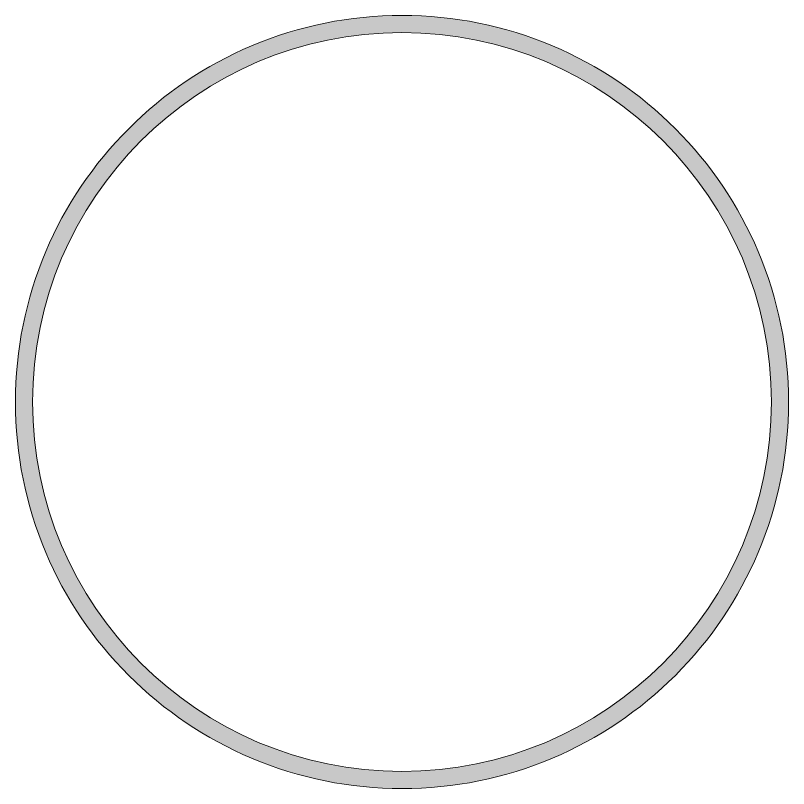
# Model space of a CAD drawing. Header units: inches. Extents: x -41.6 to -30.4, y 24.1 to 25.5.
# Drawn here: x -31.799 to -30.431, y 24.131 to 25.499 of the extents above; entities that cross this region are included whole.
import ezdxf

# ---------------------------------------------------------------- set-up
doc = ezdxf.new("R2010")
doc.units = ezdxf.units.IN
doc.header["$MEASUREMENT"] = 0
doc.layers.add('Baseball', color=7, linetype='Continuous')

msp = doc.modelspace()

# ---------------------------------------------------------------- hatches: boundary and pattern name
at = {"layer": 'Baseball'}
h = msp.add_hatch(color=7, dxfattribs=at)
h.dxf.hatch_style = 2
edge = h.paths.add_edge_path()
edge.add_spline(control_points=[(-30.4843, 25.081), (-30.5188, 25.1624), (-30.5681, 25.2356), (-30.6309, 25.2984), (-30.6938, 25.3613), (-30.7669, 25.4106), (-30.8484, 25.445), (-30.9327, 25.4807), (-31.0223, 25.4988), (-31.1147, 25.4988), (-31.207, 25.4988), (-31.2966, 25.4807), (-31.381, 25.445), (-31.4625, 25.4106), (-31.5356, 25.3613), (-31.5984, 25.2984), (-31.6613, 25.2356), (-31.7106, 25.1624), (-31.7451, 25.081), (-31.7807, 24.9966), (-31.7988, 24.907), (-31.7988, 24.8147), (-31.7988, 24.7223), (-31.7807, 24.6327), (-31.7451, 24.5484), (-31.7106, 24.4669), (-31.6613, 24.3937), (-31.5984, 24.3309), (-31.5356, 24.2681), (-31.4625, 24.2188), (-31.381, 24.1843), (-31.2966, 24.1486), (-31.207, 24.1305), (-31.1147, 24.1305), (-31.0223, 24.1305), (-30.9327, 24.1486), (-30.8484, 24.1843), (-30.7669, 24.2188), (-30.6938, 24.2681), (-30.6309, 24.3309), (-30.5681, 24.3937), (-30.5188, 24.4669), (-30.4843, 24.5484), (-30.4486, 24.6327), (-30.4306, 24.7223), (-30.4306, 24.8147), (-30.4306, 24.907), (-30.4486, 24.9966), (-30.4843, 25.081)], knot_values=[0, 0, 0, 0, 1, 1, 1, 2, 2, 2, 3, 3, 3, 4, 4, 4, 5, 5, 5, 6, 6, 6, 7, 7, 7, 8, 8, 8, 9, 9, 9, 10, 10, 10, 11, 11, 11, 12, 12, 12, 13, 13, 13, 14, 14, 14, 15, 15, 15, 16, 16, 16, 16], degree=3, periodic=1)
edge = h.paths.add_edge_path()
edge.add_spline(control_points=[(-31.1147, 24.1608), (-31.4753, 24.1608), (-31.7686, 24.4541), (-31.7686, 24.8147), (-31.7686, 25.1752), (-31.4753, 25.4686), (-31.1147, 25.4686), (-30.7541, 25.4686), (-30.4608, 25.1752), (-30.4608, 24.8147), (-30.4608, 24.4541), (-30.7541, 24.1608), (-31.1147, 24.1608)], knot_values=[0, 0, 0, 0, 1, 1, 1, 2, 2, 2, 3, 3, 3, 4, 4, 4, 4], degree=3, periodic=1)

# ---------------------------------------------------------------- linework, layer by layer
at = {"layer": 'Baseball', "lineweight": 0}
for points, knots in [([(-30.4843, 25.081), (-30.5188, 25.1624), (-30.5681, 25.2356), (-30.6309, 25.2984), (-30.6938, 25.3613), (-30.7669, 25.4106), (-30.8484, 25.445), (-30.9327, 25.4807), (-31.0223, 25.4988), (-31.1147, 25.4988), (-31.207, 25.4988), (-31.2966, 25.4807), (-31.381, 25.445), (-31.4625, 25.4106), (-31.5356, 25.3613), (-31.5984, 25.2984), (-31.6613, 25.2356), (-31.7106, 25.1624), (-31.7451, 25.081), (-31.7807, 24.9966), (-31.7988, 24.907), (-31.7988, 24.8147), (-31.7988, 24.7223), (-31.7807, 24.6327), (-31.7451, 24.5484), (-31.7106, 24.4669), (-31.6613, 24.3937), (-31.5984, 24.3309), (-31.5356, 24.2681), (-31.4625, 24.2188), (-31.381, 24.1843), (-31.2966, 24.1486), (-31.207, 24.1305), (-31.1147, 24.1305), (-31.0223, 24.1305), (-30.9327, 24.1486), (-30.8484, 24.1843), (-30.7669, 24.2188), (-30.6938, 24.2681), (-30.6309, 24.3309), (-30.5681, 24.3937), (-30.5188, 24.4669), (-30.4843, 24.5484), (-30.4486, 24.6327), (-30.4306, 24.7223), (-30.4306, 24.8147), (-30.4306, 24.907), (-30.4486, 24.9966), (-30.4843, 25.081)], [0, 0, 0, 0, 1, 1, 1, 2, 2, 2, 3, 3, 3, 4, 4, 4, 5, 5, 5, 6, 6, 6, 7, 7, 7, 8, 8, 8, 9, 9, 9, 10, 10, 10, 11, 11, 11, 12, 12, 12, 13, 13, 13, 14, 14, 14, 15, 15, 15, 16, 16, 16, 16]), ([(-31.1147, 24.1608), (-31.4753, 24.1608), (-31.7686, 24.4541), (-31.7686, 24.8147), (-31.7686, 25.1752), (-31.4753, 25.4686), (-31.1147, 25.4686), (-30.7541, 25.4686), (-30.4608, 25.1752), (-30.4608, 24.8147), (-30.4608, 24.4541), (-30.7541, 24.1608), (-31.1147, 24.1608)], [0, 0, 0, 0, 1, 1, 1, 2, 2, 2, 3, 3, 3, 4, 4, 4, 4])]:
    msp.add_open_spline(points, degree=3, knots=knots, dxfattribs=at)

doc.saveas('drawing.dxf')
